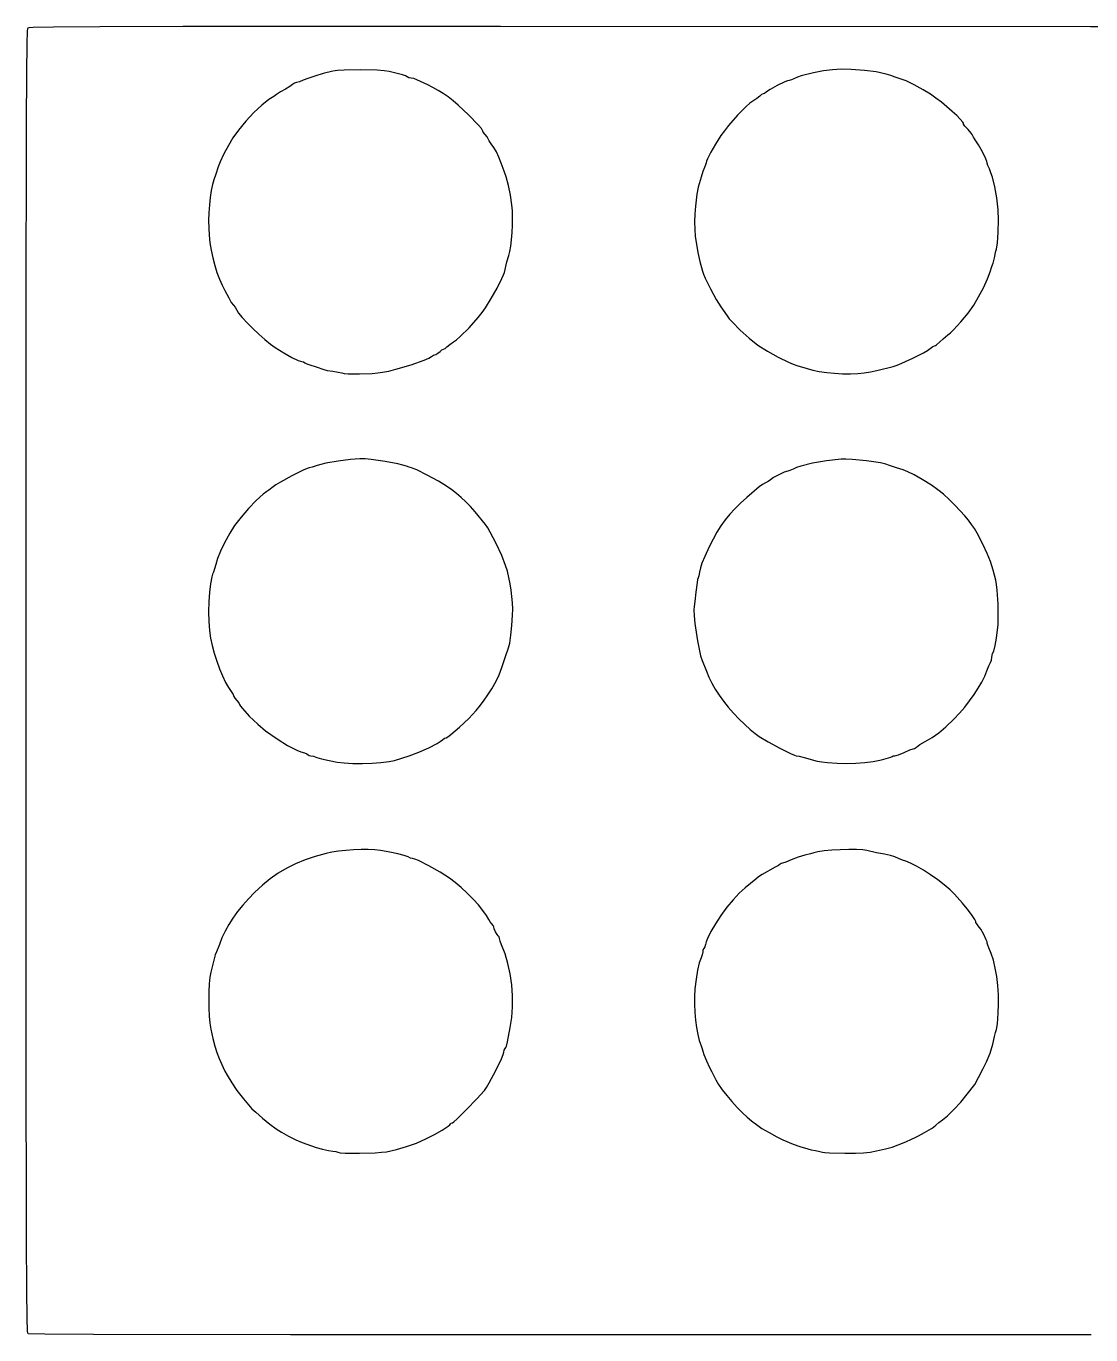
# Model space of a CAD drawing. Extents: x 3 to 1260, y 3 to 776.
# Drawn here: x 3 to 632, y 3 to 776 of the extents above; entities that cross this region are included whole.
import ezdxf

# ---------------------------------------------------------------- set-up
doc = ezdxf.new("R2010")
doc.units = 0

msp = doc.modelspace()

# ---------------------------------------------------------------- linework, layer by layer
at = {"layer": 'Layer 1'}
for p, q in [((3.517855, 773.590018), (3.688812, 775.034188)), ((3.688812, 775.034188), (3.88261, 775.547)), ((3.88261, 775.547), (4.586248, 775.740783)), ((4.586248, 775.740783), (6.803252, 775.910621)), ((6.803252, 775.910621), (18.885847, 776.182156)), ((18.885847, 776.182156), (46.34737, 776.368988)), ((46.34737, 776.368988), (95.404795, 776.4785)), ((95.404795, 776.4785), (283.175248, 776.495094)), ((283.175248, 776.495094), (631.933, 776.291)), ((631.933, 776.291), (1074.7985, 775.875522)), ((3.033918, 748.986506), (3.238762, 766.004953)), ((3.238762, 766.004953), (3.517855, 773.590018)), ((190.739695, 750.567888), (186.815291, 750.275669)), ((200.478678, 750.753261), (190.739695, 750.567888)), ((210.326167, 750.424253), (200.478678, 750.753261)), ((479.328807, 750.719526), (474.047137, 750.023348)), ((484.591814, 750.992116), (479.328807, 750.719526)), ((490.47538, 750.899851), (484.591814, 750.992116)), ((498.403202, 750.386544), (490.47538, 750.899851)), ((2.89191, 718.729375), (3.033918, 748.986506)), ((161.29459, 742.793079), (160.25682, 742.04896)), ((162.56171, 743.10258), (161.29459, 742.793079)), ((164.328846, 743.50825), (162.56171, 743.10258)), ((166.56879, 744.48358), (164.328846, 743.50825)), ((169.268757, 745.640868), (166.56879, 744.48358)), ((173.313878, 746.994156), (169.268757, 745.640868)), ((178.345079, 748.432984), (173.313878, 746.994156)), ((184.00329, 749.84689), (178.345079, 748.432984)), ((186.815291, 750.275669), (184.00329, 749.84689)), ((214.386203, 750.073493), (210.326167, 750.424253)), ((217.38809, 749.602103), (214.386203, 750.073493)), ((225.294061, 747.674348), (217.38809, 749.602103)), ((227.073821, 747.050862), (225.294061, 747.674348)), ((227.95259, 746.493083), (227.073821, 747.050862)), ((228.9307, 745.984861), (227.95259, 746.493083)), ((230.27181, 745.773486), (228.9307, 745.984861)), ((231.922121, 745.50164), (230.27181, 745.773486)), ((233.64366, 744.84804), (231.922121, 745.50164)), ((240.08981, 741.76466), (233.64366, 744.84804)), ((451.170557, 743.533292), (446.794984, 741.445986)), ((452.808498, 744.192288), (451.170557, 743.533292)), ((453.77187, 744.438081), (452.808498, 744.192288)), ((455.139749, 744.763398), (453.77187, 744.438081)), ((456.95678, 745.545551), (455.139749, 744.763398)), ((458.695255, 746.345444), (456.95678, 745.545551)), ((460.810131, 747.066366), (458.695255, 746.345444)), ((468.10758, 748.844851), (460.810131, 747.066366)), ((474.047137, 750.023348), (468.10758, 748.844851)), ((505.187656, 749.497057), (498.403202, 750.386544)), ((511.126022, 748.179825), (505.187656, 749.497057)), ((513.870822, 747.344689), (511.126022, 748.179825)), ((516.51558, 746.383281), (513.870822, 747.344689)), ((519.5202, 745.40595), (516.51558, 746.383281)), ((522.903757, 744.084039), (519.5202, 745.40595)), ((527.750785, 741.732683), (522.903757, 744.084039)), ((150.73416, 736.00219), (149.216965, 734.886554)), ((153.060119, 737.619166), (150.73416, 736.00219)), ((156.00197, 739.28857), (153.060119, 737.619166)), ((158.64625, 740.803477), (156.00197, 739.28857)), ((160.25682, 742.04896), (158.64625, 740.803477)), ((243.224973, 740.225608), (240.08981, 741.76466)), ((246.261084, 738.543103), (243.224973, 740.225608)), ((249.232003, 736.69236), (246.261084, 738.543103)), ((252.17159, 734.648593), (249.232003, 736.69236)), ((436.39735, 735.096301), (434.728605, 733.677391)), ((437.486837, 736.035204), (436.39735, 735.096301)), ((438.41677, 736.425721), (437.486837, 736.035204)), ((439.251815, 736.737233), (438.41677, 736.425721)), ((440.11317, 737.486181), (439.251815, 736.737233)), ((440.947448, 738.155347), (440.11317, 737.486181)), ((442.493178, 739.116752), (440.947448, 738.155347)), ((446.794984, 741.445986), (442.493178, 739.116752)), ((532.951671, 738.921939), (527.750785, 741.732683)), ((537.3968, 736.22187), (532.951671, 738.921939)), ((540.540051, 734.013795), (537.3968, 736.22187)), ((142.09467, 729.75268), (137.354606, 725.361233)), ((146.161743, 733.050763), (142.09467, 729.75268)), ((148.21964, 734.42253), (146.161743, 733.050763)), ((149.216965, 734.886554), (148.21964, 734.42253)), ((255.113705, 732.387014), (252.17159, 734.648593)), ((258.092206, 729.88284), (255.113705, 732.387014)), ((264.29381, 724.04756), (258.092206, 729.88284)), ((428.440722, 728.976521), (423.256474, 723.783678)), ((430.641883, 730.880166), (428.440722, 728.976521)), ((432.40601, 732.132861), (430.641883, 730.880166)), ((434.728605, 733.677391), (432.40601, 732.132861)), ((543.832484, 731.491949), (540.540051, 734.013795)), ((550.164275, 726.138931), (543.832484, 731.491949)), ((132.552296, 720.28091), (128.207174, 715.094673)), ((137.354606, 725.361233), (132.552296, 720.28091)), ((270.070434, 717.987562), (264.29381, 724.04756)), ((423.256474, 723.783678), (417.911618, 717.688927)), ((552.853321, 723.62375), (550.164275, 726.138931)), ((554.990928, 721.426783), (552.853321, 723.62375)), ((556.401939, 719.706024), (554.990928, 721.426783)), ((556.780236, 719.073597), (556.401939, 719.706024)), ((2.750753, 603.277859), (2.89191, 718.729375)), ((128.207174, 715.094673), (124.83867, 710.38548)), ((271.827703, 715.926147), (270.070434, 717.987562)), ((272.4731, 714.91022), (271.827703, 715.926147)), ((272.604815, 714.416314), (272.4731, 714.91022)), ((272.963445, 713.776274), (272.604815, 714.416314)), ((274.14235, 712.38871), (272.963445, 713.776274)), ((275.321246, 711.028003), (274.14235, 712.38871)), ((413.46451, 711.826861), (410.213382, 706.769519)), ((415.509699, 714.657896), (413.46451, 711.826861)), ((417.911618, 717.688927), (415.509699, 714.657896)), ((556.9112, 718.61947), (556.780236, 719.073597)), ((557.695741, 717.41677), (556.9112, 718.61947)), ((559.58198, 715.39333), (557.695741, 717.41677)), ((561.468236, 713.312108), (559.58198, 715.39333)), ((562.042039, 712.492718), (561.468236, 713.312108)), ((562.25278, 711.97055), (562.042039, 712.492718)), ((562.717549, 710.840682), (562.25278, 711.97055)), ((122.26171, 705.993716), (119.587491, 700.95294)), ((124.83867, 710.38548), (122.26171, 705.993716)), ((275.81159, 709.95861), (275.321246, 711.028003)), ((276.36429, 708.705623), (275.81159, 709.95861)), ((277.69312, 706.90347), (276.36429, 708.705623)), ((279.169393, 704.859207), (277.69312, 706.90347)), ((280.703565, 702.151833), (279.169393, 704.859207)), ((410.213382, 706.769519), (407.403816, 701.916257)), ((563.83499, 709.26836), (562.717549, 710.840682)), ((565.679198, 706.433859), (563.83499, 709.26836)), ((568.037391, 702.12869), (565.679198, 706.433859)), ((117.378687, 696.371884), (116.19797, 693.35928)), ((119.587491, 700.95294), (117.378687, 696.371884)), ((282.196923, 698.973252), (280.703565, 702.151833)), ((283.55075, 695.51537), (282.196923, 698.973252)), ((404.873857, 696.59089), (404.67547, 695.696261)), ((405.427337, 697.985647), (404.873857, 696.59089)), ((407.403816, 701.916257), (405.427337, 697.985647)), ((570.068841, 697.973281), (568.037391, 702.12869)), ((570.69931, 696.45812), (570.068841, 697.973281)), ((570.93282, 695.58806), (570.69931, 696.45812)), ((114.85412, 689.01923), (113.67177, 685.68077)), ((116.19797, 693.35928), (114.85412, 689.01923)), ((285.40335, 690.8415), (283.55075, 695.51537)), ((286.529701, 687.458049), (285.40335, 690.8415)), ((402.79932, 690.589882), (401.73609, 687.293511)), ((403.76754, 692.968931), (402.79932, 690.589882)), ((404.405367, 694.481967), (403.76754, 692.968931)), ((404.67547, 695.696261), (404.405367, 694.481967)), ((571.292289, 694.221716), (570.93282, 695.58806)), ((572.15656, 692.06785), (571.292289, 694.221716)), ((573.091892, 689.785316), (572.15656, 692.06785)), ((573.959809, 687.245577), (573.091892, 689.785316)), ((112.840807, 682.80334), (112.118431, 679.251857)), ((113.67177, 685.68077), (112.840807, 682.80334)), ((287.789855, 682.378356), (286.529701, 687.458049)), ((288.969819, 676.55831), (287.789855, 682.378356)), ((399.93024, 681.340801), (399.188021, 677.18021)), ((401.73609, 687.293511), (399.93024, 681.340801)), ((575.471716, 681.493131), (573.959809, 687.245577)), ((576.648923, 675.007795), (575.471716, 681.493131)), ((111.518749, 675.190175), (111.055873, 670.782148)), ((112.118431, 679.251857), (111.518749, 675.190175)), ((289.8556, 670.9538), (288.969819, 676.55831)), ((399.188021, 677.18021), (398.35134, 669.990001)), ((577.44807, 667.98685), (576.648923, 675.007795)), ((110.74391, 666.191629), (110.596971, 661.582474)), ((111.055873, 670.782148), (110.74391, 666.191629)), ((290.175375, 667.376847), (289.8556, 670.9538)), ((290.309127, 663.282138), (290.175375, 667.376847)), ((398.35134, 669.990001), (397.991088, 665.317217)), ((577.634635, 661.866452), (577.44807, 667.98685)), ((110.596971, 661.582474), (110.629164, 657.118536)), ((290.076109, 654.475469), (290.271243, 658.903678)), ((290.271243, 658.903678), (290.309127, 663.282138)), ((397.991088, 665.317217), (397.854117, 660.872082)), ((397.854117, 660.872082), (397.954758, 656.522731)), ((577.445132, 654.640589), (577.634635, 661.866452)), ((110.629164, 657.118536), (110.8546, 652.96367)), ((110.8546, 652.96367), (111.349039, 648.502197)), ((289.271634, 646.405815), (289.73811, 650.231513)), ((289.73811, 650.231513), (290.076109, 654.475469)), ((397.954758, 656.522731), (398.30734, 652.137301)), ((398.30734, 652.137301), (398.926195, 647.583927)), ((576.973537, 648.245506), (577.445132, 654.640589)), ((111.349039, 648.502197), (112.08714, 643.974775)), ((112.08714, 643.974775), (113.044184, 639.467497)), ((288.01079, 640.9452), (288.691065, 643.232376)), ((288.691065, 643.232376), (289.271634, 646.405815)), ((398.926195, 647.583927), (399.825652, 642.730745)), ((399.825652, 642.730745), (401.020044, 637.445891)), ((575.31221, 640.41519), (575.770734, 642.832194)), ((575.770734, 642.832194), (576.31382, 644.61745)), ((576.31382, 644.61745), (576.66132, 645.964584)), ((576.66132, 645.964584), (576.973537, 648.245506)), ((113.044184, 639.467497), (114.19545, 635.066458)), ((114.19545, 635.066458), (115.51622, 630.857751)), ((285.41592, 630.9298), (286.905092, 637.083039)), ((286.905092, 637.083039), (288.01079, 640.9452)), ((401.020044, 637.445891), (402.5237, 631.597501)), ((572.55632, 631.26354), (573.550476, 634.427572)), ((573.550476, 634.427572), (574.31424, 636.40902)), ((574.31424, 636.40902), (574.854749, 638.055799)), ((574.854749, 638.055799), (575.31221, 640.41519)), ((115.51622, 630.857751), (116.981775, 626.927472)), ((116.981775, 626.927472), (118.567394, 623.361713)), ((281.156454, 621.671858), (283.985108, 627.297315)), ((283.985108, 627.297315), (284.921096, 629.448751)), ((284.921096, 629.448751), (285.41592, 630.9298)), ((402.5237, 631.597501), (403.131167, 629.921436)), ((403.131167, 629.921436), (404.223627, 627.442634)), ((404.223627, 627.442634), (407.318382, 621.137727)), ((568.643764, 621.888435), (571.029475, 627.118766)), ((571.029475, 627.118766), (572.55632, 631.26354)), ((118.567394, 623.361713), (120.24836, 620.24657)), ((120.24836, 620.24657), (122.51605, 615.8475)), ((277.663583, 615.430571), (281.156454, 621.671858)), ((407.318382, 621.137727), (410.717671, 614.804608)), ((565.811899, 616.418906), (568.643764, 621.888435)), ((122.51605, 615.8475), (124.007071, 613.186755)), ((124.007071, 613.186755), (125.25312, 611.56062)), ((125.25312, 611.56062), (126.264604, 610.323026)), ((274.24012, 609.9506), (277.663583, 615.430571)), ((410.717671, 614.804608), (413.3312, 610.565101)), ((559.538265, 606.809687), (562.94659, 611.55654)), ((562.94659, 611.55654), (565.811899, 616.418906)), ((126.264604, 610.323026), (127.19166, 608.59638)), ((127.19166, 608.59638), (128.328555, 606.791346)), ((128.328555, 606.791346), (130.447378, 604.233838)), ((130.447378, 604.233838), (133.301162, 601.163535)), ((264.546038, 598.134949), (269.859608, 604.18135)), ((269.859608, 604.18135), (272.233791, 607.172628)), ((272.233791, 607.172628), (274.24012, 609.9506)), ((413.3312, 610.565101), (417.12164, 605.223551)), ((417.12164, 605.223551), (418.420638, 603.51522)), ((418.420638, 603.51522), (420.226477, 601.461232)), ((555.27254, 601.618947), (559.538265, 606.809687)), ((2.72399, 389.208), (2.750753, 603.277859)), ((133.301162, 601.163535), (136.642945, 597.820113)), ((136.642945, 597.820113), (140.225761, 594.443249)), ((259.376133, 592.963549), (264.546038, 598.134949)), ((420.226477, 601.461232), (424.90369, 596.748353)), ((424.90369, 596.748353), (430.243302, 591.949049)), ((549.179624, 595.206607), (551.024065, 596.992805)), ((551.024065, 596.992805), (555.27254, 601.618947)), ((140.225761, 594.443249), (143.802645, 591.27262)), ((143.802645, 591.27262), (147.126633, 588.547905)), ((147.126633, 588.547905), (149.95076, 586.50878)), ((251.43531, 586.85586), (253.104044, 588.27476)), ((253.104044, 588.27476), (255.42662, 589.8193)), ((255.42662, 589.8193), (257.181533, 591.066021)), ((257.181533, 591.066021), (259.376133, 592.963549)), ((430.243302, 591.949049), (435.33534, 587.927451)), ((540.286481, 587.692005), (540.970264, 588.134471)), ((540.970264, 588.134471), (542.59773, 589.58899)), ((542.59773, 589.58899), (544.895929, 591.716567)), ((544.895929, 591.716567), (547.66749, 593.93974)), ((547.66749, 593.93974), (549.179624, 595.206607)), ((149.95076, 586.50878), (155.063669, 583.34515)), ((155.063669, 583.34515), (159.788988, 580.691158)), ((159.788988, 580.691158), (163.526267, 578.864712)), ((240.730402, 580.205032), (242.4268, 581.21398)), ((242.4268, 581.21398), (243.54957, 581.916568)), ((243.54957, 581.916568), (244.84259, 582.45987)), ((244.84259, 582.45987), (246.191889, 583.150745)), ((246.191889, 583.150745), (247.44995, 584.2081)), ((247.44995, 584.2081), (248.525964, 585.139175)), ((248.525964, 585.139175), (249.4376, 585.52644)), ((249.4376, 585.52644), (250.352193, 585.916958)), ((250.352193, 585.916958), (251.43531, 586.85586)), ((435.33534, 587.927451), (440.922567, 584.29285)), ((440.922567, 584.29285), (447.2471, 580.752636)), ((447.2471, 580.752636), (453.388378, 577.78723)), ((526.977991, 580.214224), (533.1302, 583.40533)), ((533.1302, 583.40533), (535.497935, 584.808589)), ((535.497935, 584.808589), (537.0957, 585.93902)), ((537.0957, 585.93902), (538.673081, 587.062299)), ((538.673081, 587.062299), (539.81124, 587.5295)), ((539.81124, 587.5295), (540.286481, 587.692005)), ((163.526267, 578.864712), (164.836752, 578.361165)), ((164.836752, 578.361165), (165.67506, 578.18372)), ((165.67506, 578.18372), (166.617348, 577.970929)), ((166.617348, 577.970929), (167.42957, 577.46206)), ((167.42957, 577.46206), (168.59921, 576.790178)), ((168.59921, 576.790178), (170.40083, 576.1853)), ((170.40083, 576.1853), (174.240315, 575.048988)), ((174.240315, 575.048988), (178.66174, 573.45222)), ((178.66174, 573.45222), (180.76445, 572.953283)), ((180.76445, 572.953283), (183.94467, 572.48895)), ((213.382, 571.848), (217.121006, 572.59179)), ((217.121006, 572.59179), (221.350694, 573.625785)), ((221.350694, 573.625785), (230.238809, 576.227953)), ((230.238809, 576.227953), (237.959719, 578.981639)), ((237.959719, 578.981639), (240.730402, 580.205032)), ((453.388378, 577.78723), (456.102621, 576.670211)), ((456.102621, 576.670211), (458.42584, 575.877051)), ((458.42584, 575.877051), (464.43511, 574.022621)), ((464.43511, 574.022621), (467.708665, 573.105584)), ((467.708665, 573.105584), (471.626445, 572.33227)), ((501.79135, 572.094008), (505.726701, 572.903132)), ((505.726701, 572.903132), (515.2588, 575.33092)), ((515.2588, 575.33092), (517.557214, 576.093198)), ((517.557214, 576.093198), (520.425412, 577.23349)), ((520.425412, 577.23349), (526.977991, 580.214224)), ((183.94467, 572.48895), (187.142125, 572.012816)), ((187.142125, 572.012816), (189.28625, 571.48545)), ((189.28625, 571.48545), (190.726805, 571.187076)), ((190.726805, 571.187076), (193.132528, 570.994658)), ((193.132528, 570.994658), (199.807089, 570.912165)), ((199.807089, 570.912165), (207.245155, 571.206923)), ((207.245155, 571.206923), (210.60526, 571.486067)), ((210.60526, 571.486067), (213.38195, 571.84788)), ((213.38195, 571.84788), (213.382, 571.848)), ((471.626445, 572.33227), (476.000806, 571.716731)), ((476.000806, 571.716731), (480.644105, 571.273018)), ((480.644105, 571.273018), (485.368698, 571.015185)), ((485.368698, 571.015185), (489.986942, 570.957283)), ((489.986942, 570.957283), (494.311194, 571.113364)), ((494.311194, 571.113364), (498.15381, 571.497481)), ((498.15381, 571.497481), (498.154, 571.4974)), ((498.154, 571.4974), (501.79135, 572.094008)), ((187.123292, 519.382581), (179.964563, 518.085236)), ((194.385586, 520.361846), (187.123292, 519.382581)), ((199.94132, 520.73727), (194.385586, 520.361846)), ((203.069095, 520.610712), (199.94132, 520.73727)), ((206.768075, 520.285976), (203.069095, 520.610712)), ((214.918784, 519.195678), (206.768075, 520.285976)), ((222.47171, 517.773801), (214.918784, 519.195678)), ((475.840133, 519.524441), (467.650037, 518.115045)), ((484.46745, 520.48129), (475.840133, 519.524441)), ((487.340592, 520.543044), (484.46745, 520.48129)), ((491.018726, 520.381943), (487.340592, 520.543044)), ((499.588969, 519.542765), (491.018726, 520.381943)), ((507.776177, 518.266922), (499.588969, 519.542765)), ((159.876899, 510.673929), (153.067818, 506.892883)), ((166.440075, 513.992845), (159.876899, 510.673929)), ((168.786494, 515.031439), (166.440075, 513.992845)), ((170.05989, 515.41742), (168.786494, 515.031439)), ((171.724305, 515.810495), (170.05989, 515.41742)), ((174.71952, 516.75557), (171.724305, 515.810495)), ((176.989698, 517.406583), (174.71952, 516.75557)), ((179.964563, 518.085236), (176.989698, 517.406583)), ((225.423463, 517.03459), (222.47171, 517.773801)), ((227.50512, 516.32777), (225.423463, 517.03459)), ((229.238685, 515.684833), (227.50512, 516.32777)), ((230.45205, 515.41742), (229.238685, 515.684833)), ((231.552942, 515.072764), (230.45205, 515.41742)), ((233.664581, 514.13925), (231.552942, 515.072764)), ((239.757966, 511.108358), (233.664581, 514.13925)), ((246.407943, 507.530172), (239.757966, 511.108358)), ((447.657544, 511.306182), (444.496522, 509.618839)), ((450.895199, 512.782308), (447.657544, 511.306182)), ((452.93046, 513.41487), (450.895199, 512.782308)), ((454.209212, 513.780809), (452.93046, 513.41487)), ((456.10025, 514.66061), (454.209212, 513.780809)), ((458.108995, 515.547268), (456.10025, 514.66061)), ((460.776848, 516.433602), (458.108995, 515.547268)), ((467.650037, 518.115045), (460.776848, 516.433602)), ((510.975518, 517.55999), (507.776177, 518.266922)), ((513.17835, 516.85758), (510.975518, 517.55999)), ((517.187566, 515.348886), (513.17835, 516.85758)), ((521.1907, 514.12637), (517.187566, 515.348886)), ((524.045838, 513.10044), (521.1907, 514.12637)), ((527.786134, 511.244917), (524.045838, 513.10044)), ((532.401813, 508.565104), (527.786134, 511.244917)), ((148.71029, 504.08192), (146.257284, 502.184827)), ((150.414019, 505.276628), (148.71029, 504.08192)), ((153.067818, 506.892883), (150.414019, 505.276628)), ((251.29025, 504.61012), (246.407943, 507.530172)), ((254.313903, 502.466783), (251.29025, 504.61012)), ((436.117364, 504.244), (428.72294, 497.93482)), ((438.054268, 505.576129), (436.117364, 504.244)), ((439.78494, 506.43673), (438.054268, 505.576129)), ((441.486844, 507.367364), (439.78494, 506.43673)), ((442.69116, 508.35262), (441.486844, 507.367364)), ((444.496522, 509.618839), (442.69116, 508.35262)), ((537.8831, 505.0663), (532.401813, 508.565104)), ((541.651907, 502.436151), (537.8831, 505.0663)), ((138.64087, 495.9776), (134.102258, 491.346609)), ((142.845124, 499.804181), (138.64087, 495.9776)), ((144.91541, 501.39577), (142.845124, 499.804181)), ((146.257284, 502.184827), (144.91541, 501.39577)), ((257.172558, 500.242639), (254.313903, 502.466783)), ((259.927443, 497.87696), (257.172558, 500.242639)), ((262.639787, 495.30902), (259.927443, 497.87696)), ((265.370821, 492.478093), (262.639787, 495.30902)), ((428.72294, 497.93482), (424.959546, 494.50515)), ((545.076836, 499.723414), (541.651907, 502.436151)), ((548.410297, 496.714394), (545.076836, 499.723414)), ((551.9047, 493.1954), (548.410297, 496.714394)), ((134.102258, 491.346609), (129.737331, 486.286219)), ((268.181773, 489.323451), (265.370821, 492.478093)), ((274.28835, 481.80012), (268.181773, 489.323451)), ((418.633119, 487.913081), (415.930002, 484.565845)), ((421.61962, 491.195376), (418.633119, 487.913081)), ((424.959546, 494.50515), (421.61962, 491.195376)), ((557.604092, 487.00698), (551.9047, 493.1954)), ((125.943224, 481.28612), (123.11707, 476.836)), ((129.737331, 486.286219), (125.943224, 481.28612)), ((275.568269, 479.925069), (274.28835, 481.80012)), ((277.110011, 477.314838), (275.568269, 479.925069)), ((413.440228, 481.06125), (411.093754, 477.306876)), ((415.930002, 484.565845), (413.440228, 481.06125)), ((559.77454, 484.419896), (557.604092, 487.00698)), ((561.640496, 481.963987), (559.77454, 484.419896)), ((563.313216, 479.484075), (561.640496, 481.963987)), ((123.11707, 476.836), (120.070965, 471.08148)), ((280.57281, 470.711428), (277.110011, 477.314838)), ((408.820539, 473.210306), (406.55054, 468.67912)), ((411.093754, 477.306876), (408.820539, 473.210306)), ((564.903953, 476.824977), (563.313216, 479.484075)), ((568.2845, 470.3485), (564.903953, 476.824977)), ((117.664262, 466.045658), (115.919199, 461.778356)), ((120.070965, 471.08148), (117.664262, 466.045658)), ((283.864429, 463.635063), (280.57281, 470.711428)), ((406.55054, 468.67912), (403.856019, 462.943788)), ((570.910978, 464.786717), (568.2845, 470.3485)), ((572.862455, 459.941155), (570.910978, 464.786717)), ((114.85801, 458.3294), (114.108709, 455.597153)), ((115.919199, 461.778356), (114.85801, 458.3294)), ((286.17255, 457.73092), (283.864429, 463.635063)), ((287.197515, 454.271803), (286.17255, 457.73092)), ((402.198036, 459.033089), (401.288705, 456.18963)), ((403.856019, 462.943788), (402.198036, 459.033089)), ((574.446117, 454.95769), (572.862455, 459.941155)), ((112.463874, 450.952293), (111.692592, 446.87048)), ((112.916488, 452.521185), (112.463874, 450.952293)), ((113.41109, 453.7162), (112.916488, 452.521185)), ((114.108709, 455.597153), (113.41109, 453.7162)), ((288.091664, 450.644057), (287.197515, 454.271803)), ((288.847628, 446.900301), (288.091664, 450.644057)), ((399.685792, 449.413833), (399.350607, 447.548811)), ((399.961, 450.28808), (399.685792, 449.413833)), ((400.450359, 451.564991), (399.961, 450.28808)), ((400.84014, 453.65602), (400.450359, 451.564991)), ((401.288705, 456.18963), (400.84014, 453.65602)), ((575.96915, 448.9822), (574.446117, 454.95769)), ((576.415417, 446.439628), (575.96915, 448.9822)), ((111.113204, 441.82597), (110.741671, 436.173974)), ((111.692592, 446.87048), (111.113204, 441.82597)), ((289.458036, 443.093153), (288.847628, 446.900301)), ((289.91552, 439.275232), (289.458036, 443.093153)), ((398.66979, 441.94188), (398.067229, 436.285464)), ((399.350607, 447.548811), (398.66979, 441.94188)), ((576.791069, 443.04197), (576.415417, 446.439628)), ((577.292219, 434.745994), (576.791069, 443.04197)), ((110.741671, 436.173974), (110.593954, 430.269699)), ((290.21271, 435.499157), (289.91552, 439.275232)), ((290.342237, 431.817546), (290.21271, 435.499157)), ((397.64496, 433.42723), (397.449453, 431.369549)), ((398.067229, 436.285464), (397.64496, 433.42723)), ((577.395995, 426.223471), (577.292219, 434.745994)), ((110.593954, 430.269699), (110.686012, 424.468356)), ((289.921829, 422.082451), (290.29673, 428.28302)), ((290.29673, 428.28302), (290.342237, 431.817546)), ((397.449453, 431.369549), (397.612771, 427.844196)), ((397.612771, 427.844196), (398.067261, 423.310184)), ((577.274928, 422.542629), (577.395995, 426.223471)), ((110.686012, 424.468356), (111.033808, 419.125153)), ((111.033808, 419.125153), (111.6533, 414.5953)), ((289.340497, 416.359419), (289.921829, 422.082451)), ((398.067261, 423.310184), (398.74527, 418.226527)), ((398.74527, 418.226527), (399.579146, 413.05224)), ((576.306908, 414.705183), (577.02579, 419.6036)), ((577.02579, 419.6036), (577.274928, 422.542629)), ((111.6533, 414.5953), (112.604807, 410.327703)), ((112.604807, 410.327703), (113.866607, 405.778836)), ((287.87983, 408.91982), (288.633057, 411.757387)), ((288.633057, 411.757387), (289.340497, 416.359419)), ((399.579146, 413.05224), (400.501237, 408.246335)), ((574.723992, 407.073266), (575.498695, 410.330982)), ((575.498695, 410.330982), (576.306908, 414.705183)), ((113.866607, 405.778836), (115.365322, 401.137848)), ((284.026666, 397.287831), (285.95275, 403.2444)), ((285.95275, 403.2444), (287.87983, 408.91982)), ((400.501237, 408.246335), (401.443889, 404.267827)), ((401.443889, 404.267827), (402.33945, 401.57573)), ((573.352748, 401.664316), (573.60486, 403.28238)), ((573.60486, 403.28238), (573.751964, 404.660012)), ((573.751964, 404.660012), (574.10564, 405.5243)), ((574.10564, 405.5243), (574.723992, 407.073266)), ((115.365322, 401.137848), (117.02757, 396.593887)), ((117.02757, 396.593887), (118.779972, 392.336104)), ((282.383975, 392.991636), (284.026666, 397.287831)), ((402.33945, 401.57573), (404.87203, 395.23262)), ((404.87203, 395.23262), (406.359812, 391.644693)), ((569.38767, 392.177746), (570.68824, 395.43241)), ((570.68824, 395.43241), (571.787919, 398.271842)), ((571.787919, 398.271842), (572.74659, 400.22209)), ((572.74659, 400.22209), (573.352748, 401.664316)), ((2.75037, 174.545937), (2.72399, 389.208)), ((118.779972, 392.336104), (120.549147, 388.553645)), ((120.549147, 388.553645), (122.261717, 385.435661)), ((277.94673, 384.7574), (280.524167, 389.200073)), ((280.524167, 389.200073), (282.383975, 392.991636)), ((406.359812, 391.644693), (408.114507, 388.071866)), ((408.114507, 388.071866), (410.137794, 384.511686)), ((565.588036, 385.057009), (567.672321, 388.696813)), ((567.672321, 388.696813), (569.38767, 392.177746)), ((122.261717, 385.435661), (123.8443, 383.1713)), ((123.8443, 383.1713), (125.070472, 381.469116)), ((125.070472, 381.469116), (125.58047, 380.27406)), ((125.58047, 380.27406), (126.070804, 379.224459)), ((126.070804, 379.224459), (127.24969, 377.87197)), ((273.583891, 378.040706), (275.745646, 381.228327)), ((275.745646, 381.228327), (277.94673, 384.7574)), ((410.137794, 384.511686), (412.431354, 380.9617)), ((412.431354, 380.9617), (414.996867, 377.419454)), ((560.496025, 377.570387), (563.180656, 381.325734)), ((563.180656, 381.325734), (565.588036, 385.057009)), ((127.24969, 377.87197), (128.428606, 376.520706)), ((128.428606, 376.520706), (128.91894, 375.47404)), ((128.91894, 375.47404), (129.359991, 374.565653)), ((129.359991, 374.565653), (130.568034, 373.010902)), ((130.568034, 373.010902), (134.59444, 368.662934)), ((264.437651, 367.264427), (268.82476, 371.9101)), ((268.82476, 371.9101), (271.323063, 374.999607)), ((271.323063, 374.999607), (273.583891, 378.040706)), ((414.996867, 377.419454), (417.836014, 373.882494)), ((417.836014, 373.882494), (420.950475, 370.348367)), ((554.478374, 370.257076), (557.579983, 373.858368)), ((557.579983, 373.858368), (560.496025, 377.570387)), ((134.59444, 368.662934), (139.616846, 363.831394)), ((139.616846, 363.831394), (144.25394, 359.91754)), ((258.814511, 361.976762), (264.437651, 367.264427)), ((420.950475, 370.348367), (424.34193, 366.81462)), ((424.34193, 366.81462), (430.827125, 360.747299)), ((546.439681, 362.193106), (551.23704, 366.83391)), ((551.23704, 366.83391), (554.478374, 370.257076)), ((144.25394, 359.91754), (151.023081, 355.118741)), ((250.94006, 355.8379), (251.934075, 356.320992)), ((251.934075, 356.320992), (253.725321, 357.637717)), ((253.725321, 357.637717), (258.814511, 361.976762)), ((430.827125, 360.747299), (433.792127, 358.239101)), ((433.792127, 358.239101), (436.05943, 356.53112)), ((436.05943, 356.53112), (441.35387, 353.378252)), ((534.16854, 353.50171), (538.434859, 355.940529)), ((538.434859, 355.940529), (542.348764, 358.69982)), ((542.348764, 358.69982), (546.439681, 362.193106)), ((151.023081, 355.118741), (157.273649, 351.234394)), ((157.273649, 351.234394), (162.750612, 348.410395)), ((162.750612, 348.410395), (165.119295, 347.441618)), ((234.817271, 347.314638), (240.683682, 349.88929)), ((240.683682, 349.88929), (245.679978, 352.465839)), ((245.679978, 352.465839), (247.541627, 353.607724)), ((247.541627, 353.607724), (248.8135, 354.57356)), ((248.8135, 354.57356), (250.006777, 355.466505)), ((250.006777, 355.466505), (250.94006, 355.8379)), ((441.35387, 353.378252), (448.340249, 349.625992)), ((448.340249, 349.625992), (454.680043, 346.484147)), ((521.85839, 347.1586), (525.22288, 348.573279)), ((525.22288, 348.573279), (527.0427, 349.16169)), ((527.0427, 349.16169), (527.929571, 349.504926)), ((527.929571, 349.504926), (529.05108, 350.33015)), ((529.05108, 350.33015), (531.085883, 351.743794)), ((531.085883, 351.743794), (534.16854, 353.50171)), ((165.119295, 347.441618), (167.19894, 346.79264)), ((167.19894, 346.79264), (168.574024, 346.300117)), ((168.574024, 346.300117), (169.36029, 345.74854)), ((169.36029, 345.74854), (170.019557, 345.329224)), ((170.019557, 345.329224), (171.08924, 345.15482)), ((171.08924, 345.15482), (172.6692, 344.880092)), ((172.6692, 344.880092), (174.55522, 344.21958)), ((174.55522, 344.21958), (177.418787, 343.327748)), ((177.418787, 343.327748), (181.835646, 342.32173)), ((181.835646, 342.32173), (186.643692, 341.43941)), ((186.643692, 341.43941), (190.68082, 340.91867)), ((190.68082, 340.91867), (195.7849, 340.666102)), ((195.7849, 340.666102), (201.564927, 340.627457)), ((201.564927, 340.627457), (207.327926, 340.794985)), ((207.327926, 340.794985), (212.38092, 341.16093)), ((212.38092, 341.16093), (212.381, 341.161)), ((212.381, 341.161), (217.35117, 341.794785)), ((217.35117, 341.794785), (220.39336, 342.39599)), ((220.39336, 342.39599), (229.0734, 345.21261)), ((229.0734, 345.21261), (234.817271, 347.314638)), ((454.680043, 346.484147), (456.876683, 345.520194)), ((456.876683, 345.520194), (458.03473, 345.16252)), ((458.03473, 345.16252), (459.796612, 344.844679)), ((459.796612, 344.844679), (462.70862, 344.09192)), ((462.70862, 344.09192), (470.44579, 342.042572)), ((470.44579, 342.042572), (473.157432, 341.579041)), ((473.157432, 341.579041), (476.45502, 341.20452)), ((476.45502, 341.20452), (482.134452, 340.763365)), ((482.134452, 340.763365), (487.726476, 340.606019)), ((487.726476, 340.606019), (493.191272, 340.732598)), ((493.191272, 340.732598), (498.48902, 341.14322)), ((498.489, 341.1433), (503.399277, 341.843327)), ((498.48902, 341.14322), (498.489, 341.1433)), ((503.399277, 341.843327), (508.458635, 342.831733)), ((508.458635, 342.831733), (512.564826, 343.865344)), ((512.564826, 343.865344), (513.91603, 344.323111)), ((513.91603, 344.323111), (514.6156, 344.70099)), ((514.6156, 344.70099), (515.277948, 345.02203)), ((515.277948, 345.02203), (516.232, 345.15551)), ((516.232, 345.15551), (518.364019, 345.743921)), ((518.364019, 345.743921), (521.85839, 347.1586)), ((179.99725, 287.47044), (173.560332, 285.692176)), ((183.444511, 288.187817), (179.99725, 287.47044)), ((187.421878, 288.777858), (183.444511, 288.187817)), ((191.746999, 289.23122), (187.421878, 288.777858)), ((196.237524, 289.538559), (191.746999, 289.23122)), ((200.711102, 289.690531), (196.237524, 289.538559)), ((204.985383, 289.677793), (200.711102, 289.690531)), ((208.878016, 289.491), (204.985383, 289.677793)), ((212.20665, 289.12081), (208.878016, 289.491)), ((217.659975, 288.178767), (212.20665, 289.12081)), ((222.434571, 287.175435), (217.659975, 288.178767)), ((226.170607, 286.194707), (222.434571, 287.175435)), ((463.10059, 286.38389), (459.075431, 285.24142)), ((466.322236, 287.12344), (463.10059, 286.38389)), ((468.44217, 287.75157), (466.322236, 287.12344)), ((470.792209, 288.349513), (468.44217, 287.75157)), ((474.465597, 288.862955), (470.792209, 288.349513)), ((479.024482, 289.272943), (474.465597, 288.862955)), ((484.031009, 289.560526), (479.024482, 289.272943)), ((489.047325, 289.706754), (484.031009, 289.560526)), ((493.635576, 289.692675), (489.047325, 289.706754)), ((497.357909, 289.499337), (493.635576, 289.692675)), ((499.77647, 289.10779), (497.357909, 289.499337)), ((505.49929, 287.81698), (499.77647, 289.10779)), ((510.159509, 286.925557), (505.49929, 287.81698)), ((513.661925, 286.123399), (510.159509, 286.925557)), ((156.752825, 278.741015), (151.772285, 275.769008)), ((162.001855, 281.362312), (156.752825, 278.741015)), ((167.583112, 283.667749), (162.001855, 281.362312)), ((173.560332, 285.692176), (167.583112, 283.667749)), ((228.50825, 285.32048), (226.170607, 286.194707)), ((230.033629, 284.666807), (228.50825, 285.32048)), ((231.21229, 284.39493), (230.033629, 284.666807)), ((232.46167, 284.062078), (231.21229, 284.39493)), ((234.62501, 283.150651), (232.46167, 284.062078)), ((240.70731, 280.114861), (234.62501, 283.150651)), ((247.486675, 276.333131), (240.70731, 280.114861)), ((445.5769, 279.20646), (437.870346, 274.984883)), ((447.45629, 280.314985), (445.5769, 279.20646)), ((448.45401, 281.12564), (447.45629, 280.314985)), ((449.027939, 281.54836), (448.45401, 281.12564)), ((449.88833, 281.72418), (449.027939, 281.54836)), ((451.835877, 282.288296), (449.88833, 281.72418)), ((455.02358, 283.6446), (451.835877, 282.288296)), ((459.075431, 285.24142), (455.02358, 283.6446)), ((516.329448, 285.326833), (513.661925, 286.123399)), ((518.48499, 284.45219), (516.329448, 285.326833)), ((520.885864, 283.42743), (518.48499, 284.45219)), ((522.85941, 282.74557), (520.885864, 283.42743)), ((525.632247, 281.709201), (522.85941, 282.74557)), ((529.147219, 279.929842), (525.632247, 281.709201)), ((533.149835, 277.579835), (529.147219, 279.929842)), ((146.9965, 272.411443), (142.361734, 268.63347)), ((151.772285, 275.769008), (146.9965, 272.411443)), ((252.99059, 272.85103), (247.486675, 276.333131)), ((256.404231, 270.24502), (252.99059, 272.85103)), ((434.0314, 272.2269), (427.69438, 267.03487)), ((435.767737, 273.604492), (434.0314, 272.2269)), ((437.870346, 274.984883), (435.767737, 273.604492)), ((537.385601, 274.831528), (533.149835, 277.579835)), ((541.600025, 271.857262), (537.385601, 274.831528)), ((545.538613, 268.829385), (541.600025, 271.857262)), ((137.80425, 264.40024), (134.16516, 260.654646)), ((142.361734, 268.63347), (137.80425, 264.40024)), ((259.968977, 267.194456), (256.404231, 270.24502)), ((263.536245, 263.856188), (259.968977, 267.194456)), ((266.957455, 260.387066), (263.536245, 263.856188)), ((424.329194, 263.985776), (420.713595, 260.075455)), ((427.69438, 267.03487), (424.329194, 263.985776)), ((548.946872, 265.920239), (545.538613, 268.829385)), ((551.57031, 263.30217), (548.946872, 265.920239)), ((556.27613, 258.09497), (551.57031, 263.30217)), ((130.814806, 256.872973), (127.755912, 253.059236)), ((134.16516, 260.654646), (130.814806, 256.872973)), ((270.084026, 256.94394), (266.957455, 260.387066)), ((272.767376, 253.683658), (270.084026, 256.94394)), ((417.036574, 255.574069), (413.487124, 250.751781)), ((420.713595, 260.075455), (417.036574, 255.574069)), ((559.081533, 254.753623), (556.27613, 258.09497)), ((124.9912, 249.217447), (122.523395, 245.35162)), ((127.755912, 253.059236), (124.9912, 249.217447)), ((274.858924, 250.763072), (272.767376, 253.683658)), ((276.21009, 248.33903), (274.858924, 250.763072)), ((277.051556, 246.890837), (276.21009, 248.33903)), ((413.487124, 250.751781), (410.254237, 245.878755)), ((561.651644, 251.27423), (559.081533, 254.753623)), ((563.529105, 248.318532), (561.651644, 251.27423)), ((564.065168, 247.243862), (563.529105, 248.318532)), ((120.355219, 241.465768), (118.489396, 237.563903)), ((122.523395, 245.35162), (120.355219, 241.465768)), ((278.04627, 245.75343), (277.051556, 246.890837)), ((278.82586, 244.866366), (278.04627, 245.75343)), ((279.15011, 244.02011), (278.82586, 244.866366)), ((279.462656, 242.789881), (279.15011, 244.02011)), ((280.209656, 241.103079), (279.462656, 242.789881)), ((281.10515, 239.527657), (280.209656, 241.103079)), ((407.526906, 241.225152), (405.494123, 237.061136)), ((410.254237, 245.878755), (407.526906, 241.225152)), ((564.25656, 246.54827), (564.065168, 247.243862)), ((564.660667, 245.707489), (564.25656, 246.54827)), ((565.63224, 244.63063), (564.660667, 245.707489)), ((567.102332, 242.66332), (565.63224, 244.63063)), ((568.852824, 239.559224), (567.102332, 242.66332)), ((116.92865, 233.65004), (115.21771, 229.31002)), ((118.489396, 237.563903), (116.92865, 233.65004)), ((281.86318, 238.63157), (281.10515, 239.527657)), ((282.304886, 238.039817), (281.86318, 238.63157)), ((282.4886, 237.15987), (282.304886, 238.039817)), ((282.85889, 235.596024), (282.4886, 237.15987)), ((283.74917, 233.36002), (282.85889, 235.596024)), ((285.843964, 228.123603), (283.74917, 233.36002)), ((403.854415, 232.136301), (403.29048, 231.28138)), ((404.34488, 233.65687), (403.854415, 232.136301)), ((404.797247, 235.247149), (404.34488, 233.65687)), ((405.494123, 237.061136), (404.797247, 235.247149)), ((570.319371, 236.415105), (568.852824, 239.559224)), ((570.769808, 235.170777), (570.319371, 236.415105)), ((570.93763, 234.32773), (570.769808, 235.170777)), ((571.195641, 233.123016), (570.93763, 234.32773)), ((571.81018, 231.64699), (571.195641, 233.123016)), ((113.795157, 225.171086), (111.81159, 217.31162)), ((114.523622, 227.519132), (113.795157, 225.171086)), ((115.21771, 229.31002), (114.523622, 227.519132)), ((287.554982, 222.340654), (285.843964, 228.123603)), ((401.7486, 225.74071), (400.666601, 222.825586)), ((402.402264, 227.489915), (401.7486, 225.74071)), ((402.67414, 229.20672), (402.402264, 227.489915)), ((402.855185, 230.514845), (402.67414, 229.20672)), ((403.29048, 231.28138), (402.855185, 230.514845)), ((573.27622, 228.279779), (571.81018, 231.64699)), ((574.563814, 224.221845), (573.27622, 228.279779)), ((111.81159, 217.31162), (111.294524, 214.275904)), ((288.866437, 216.161326), (287.554982, 222.340654)), ((399.636152, 218.495905), (398.741188, 213.172452)), ((400.666601, 222.825586), (399.636152, 218.495905)), ((575.653346, 219.608036), (574.563814, 224.221845)), ((576.525197, 214.573203), (575.653346, 219.608036)), ((110.925606, 210.33327), (110.704771, 205.76837)), ((111.294524, 214.275904), (110.925606, 210.33327)), ((289.762545, 209.73577), (288.866437, 216.161326)), ((290.227521, 203.214139), (289.762545, 209.73577)), ((398.741188, 213.172452), (398.06564, 207.27601)), ((577.159752, 209.252192), (576.525197, 214.573203)), ((577.537392, 203.779854), (577.159752, 209.252192)), ((110.704771, 205.76837), (110.631955, 200.865861)), ((290.245581, 196.746586), (290.227521, 203.214139)), ((397.812336, 202.892441), (397.793733, 198.27971)), ((398.06564, 207.27601), (397.812336, 202.892441)), ((577.6385, 198.291037), (577.537392, 203.779854)), ((110.631955, 200.865861), (110.707093, 195.910397)), ((110.707093, 195.910397), (110.930122, 191.186632)), ((289.800939, 190.483262), (290.245581, 196.746586)), ((397.793733, 198.27971), (397.994353, 193.579079)), ((397.994353, 193.579079), (398.39872, 188.93181)), ((577.44346, 192.92059), (577.6385, 198.291037)), ((110.930122, 191.186632), (111.300975, 186.979222)), ((111.300975, 186.979222), (111.81959, 183.57282)), ((288.87781, 184.57432), (289.800939, 190.483262)), ((398.39872, 188.93181), (398.991355, 184.479166)), ((576.29642, 183.23899), (576.877931, 186.633809)), ((576.877931, 186.633809), (577.44346, 192.92059)), ((111.81959, 183.57282), (113.045038, 177.908792)), ((287.2551, 176.04531), (288.87781, 184.57432)), ((398.991355, 184.479166), (399.756782, 180.36241)), ((399.756782, 180.36241), (400.679523, 176.722804)), ((574.22156, 174.585441), (575.27793, 179.23281)), ((575.27793, 179.23281), (575.752611, 181.511322)), ((575.752611, 181.511322), (576.29642, 183.23899)), ((2.891709, 59.220638), (2.75037, 174.545937)), ((113.045038, 177.908792), (114.197496, 173.461579)), ((114.197496, 173.461579), (115.422677, 169.729961)), ((285.16296, 169.91837), (285.391122, 171.115771)), ((285.391122, 171.115771), (285.94474, 172.07252)), ((285.94474, 172.07252), (286.291113, 172.628975)), ((286.291113, 172.628975), (286.653627, 173.563495)), ((286.653627, 173.563495), (287.2551, 176.04531)), ((400.679523, 176.722804), (401.7441, 173.70161)), ((401.7441, 173.70161), (402.400944, 171.85991)), ((402.400944, 171.85991), (402.67414, 170.51105)), ((402.67414, 170.51105), (403.321072, 168.496858)), ((572.542185, 169.284776), (574.22156, 174.585441)), ((115.422677, 169.729961), (116.86629, 166.21272)), ((116.86629, 166.21272), (119.18579, 160.87115)), ((280.373564, 159.069079), (283.729255, 166.028108)), ((283.729255, 166.028108), (284.775678, 168.532584)), ((284.775678, 168.532584), (285.16296, 169.91837)), ((403.321072, 168.496858), (404.846037, 164.818776)), ((404.846037, 164.818776), (406.625295, 160.909157)), ((568.5456, 160.20351), (570.5476, 164.200803)), ((570.5476, 164.200803), (572.542185, 169.284776)), ((119.18579, 160.87115), (120.23431, 158.70112)), ((120.23431, 158.70112), (121.54392, 156.36419)), ((121.54392, 156.36419), (124.265531, 151.715663)), ((276.525045, 151.85327), (280.373564, 159.069079)), ((406.625295, 160.909157), (408.0351, 158.20035)), ((408.0351, 158.20035), (410.50518, 153.52646)), ((563.55066, 150.85575), (565.73214, 154.86193)), ((565.73214, 154.86193), (568.5456, 160.20351)), ((124.265531, 151.715663), (127.337901, 147.236355)), ((127.337901, 147.236355), (131.183231, 142.354964)), ((269.236803, 142.301479), (273.61286, 147.19267)), ((273.61286, 147.19267), (274.862589, 149.02782)), ((274.862589, 149.02782), (276.525045, 151.85327)), ((410.50518, 153.52646), (412.06276, 150.87027)), ((412.06276, 150.87027), (414.265805, 147.72075)), ((414.265805, 147.72075), (416.944103, 144.273361)), ((559.12461, 145.18033), (563.55066, 150.85575)), ((131.183231, 142.354964), (136.22372, 136.50019)), ((263.108508, 135.969895), (269.236803, 142.301479)), ((416.944103, 144.273361), (419.927441, 140.723563)), ((419.927441, 140.723563), (423.04561, 137.266813)), ((551.217666, 135.954956), (555.24463, 140.385959)), ((555.24463, 140.385959), (559.12461, 145.18033)), ((136.22372, 136.50019), (138.514817, 134.354802)), ((138.514817, 134.354802), (142.471665, 130.973479)), ((257.504713, 130.490048), (263.108508, 135.969895)), ((423.04561, 137.266813), (426.128397, 134.098573)), ((426.128397, 134.098573), (429.005591, 131.414302)), ((544.40441, 129.92573), (547.464124, 132.32299)), ((547.464124, 132.32299), (551.217666, 135.954956)), ((142.471665, 130.973479), (146.866715, 127.381186)), ((146.866715, 127.381186), (150.47242, 124.60289)), ((150.47242, 124.60289), (153.679542, 122.55638)), ((244.031149, 121.174604), (248.645332, 123.847882)), ((248.645332, 123.847882), (252.12555, 126.13964)), ((252.12555, 126.13964), (253.188733, 126.988068)), ((253.188733, 126.988068), (253.6664, 127.55586)), ((253.6664, 127.55586), (254.062457, 127.978347)), ((254.062457, 127.978347), (254.70216, 128.15407)), ((254.70216, 128.15407), (255.610985, 128.785817)), ((255.610985, 128.785817), (257.504713, 130.490048)), ((429.005591, 131.414302), (431.50698, 129.40946)), ((431.50698, 129.40946), (435.25767, 126.49422)), ((435.25767, 126.49422), (437.697443, 124.85265)), ((437.697443, 124.85265), (441.899571, 122.376283)), ((533.8764, 122.49473), (537.88258, 124.7505)), ((537.88258, 124.7505), (539.217965, 125.600011)), ((539.217965, 125.600011), (540.55335, 126.82864)), ((540.55335, 126.82864), (542.235445, 128.356601)), ((542.235445, 128.356601), (544.40441, 129.92573)), ((153.679542, 122.55638), (157.832409, 120.275264)), ((157.832409, 120.275264), (162.181106, 118.148353)), ((162.181106, 118.148353), (165.97572, 116.56446)), ((165.97572, 116.56446), (171.31727, 114.48292)), ((227.653904, 114.079876), (233.561276, 116.196734)), ((233.561276, 116.196734), (239.0884, 118.61382)), ((239.0884, 118.61382), (244.031149, 121.174604)), ((441.899571, 122.376283), (446.486474, 119.849332)), ((446.486474, 119.849332), (450.08057, 118.05601)), ((450.08057, 118.05601), (456.142575, 115.48029)), ((518.295422, 115.078492), (522.8594, 116.98637)), ((522.8594, 116.98637), (526.19789, 118.39674)), ((526.19789, 118.39674), (528.20098, 119.42159)), ((528.20098, 119.42159), (530.20407, 120.43188)), ((530.20407, 120.43188), (533.8764, 122.49473)), ((171.31727, 114.48292), (174.133272, 113.512002)), ((174.133272, 113.512002), (177.857989, 112.528297)), ((177.857989, 112.528297), (181.511296, 111.764017)), ((181.511296, 111.764017), (184.11307, 111.45137)), ((184.11307, 111.45137), (185.744562, 111.253146)), ((185.744562, 111.253146), (187.00812, 110.7939)), ((187.00812, 110.7939), (188.425499, 110.490723)), ((188.425499, 110.490723), (191.295487, 110.29242)), ((191.295487, 110.29242), (199.728924, 110.194077)), ((199.728924, 110.194077), (208.979709, 110.466157)), ((208.979709, 110.466157), (212.871381, 110.73088)), ((212.871381, 110.73088), (215.71912, 111.07594)), ((215.719, 111.076), (221.621429, 112.345535)), ((215.71912, 111.07594), (215.719, 111.076)), ((221.621429, 112.345535), (227.653904, 114.079876)), ((456.142575, 115.48029), (460.09597, 114.158)), ((460.09597, 114.158), (464.76984, 112.76031)), ((464.76984, 112.76031), (466.831352, 112.240086)), ((466.831352, 112.240086), (469.44371, 111.76103)), ((469.44371, 111.76103), (471.85994, 111.275338)), ((471.85994, 111.275338), (473.44988, 110.73905)), ((473.44988, 110.73905), (474.801201, 110.51528)), ((474.801201, 110.51528), (477.740141, 110.328971)), ((477.740141, 110.328971), (486.64858, 110.14654)), ((486.64858, 110.14654), (492.987145, 110.195966)), ((492.987145, 110.195966), (497.722087, 110.403089)), ((497.722087, 110.403089), (501.594152, 110.822197)), ((501.594152, 110.822197), (505.34408, 111.50758)), ((505.344, 111.5076), (510.665891, 112.691996)), ((505.34408, 111.50758), (505.344, 111.5076)), ((510.665891, 112.691996), (514.606975, 113.764664)), ((514.606975, 113.764664), (518.295422, 115.078492)), ((3.034644, 29.181729), (2.891709, 59.220638)), ((3.241306, 12.423959), (3.034644, 29.181729)), ((3.523357, 5.096308), (3.241306, 12.423959)), ((3.696298, 3.765335), (3.523357, 5.096308)), ((3.89246, 3.34776), (3.696298, 3.765335)), ((3.89246, 3.34771), (3.89246, 3.34776)), ((13.681114, 3.188175), (3.89246, 3.34771)), ((42.619272, 3.055583), (13.681114, 3.188175)), ((158.942044, 2.870361), (42.619272, 3.055583)), ((632.359, 2.81374), (158.942044, 2.870361))]:
    msp.add_line(p, q, dxfattribs=at)

doc.saveas('drawing.dxf')
